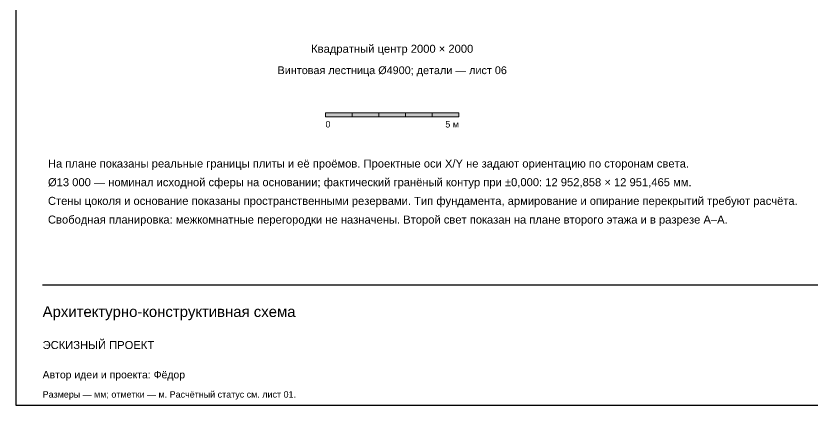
# Paper-space layout '02 Цоколь и первый этаж' of a CAD drawing. Header units: millimetres. Extents: x 10 to 584, y 10 to 410.
# Drawn here: x 10 to 308.3, y 10 to 155.8 of the extents above; entities that cross this region are included whole.
import ezdxf
from ezdxf.enums import TextEntityAlignment as Align

# ---------------------------------------------------------------- set-up
doc = ezdxf.new("R2010")
doc.units = ezdxf.units.MM
for name, color, linetype, lineweight, true_color in [('P_FILL', 7, 'Continuous', 0, 0xe8e9e2), ('P_FRAME', 7, 'Continuous', 25, 0x203e3b), ('P_OUTLINE', 7, 'Continuous', 18, 0x203e3b), ('P_TEXT', 7, 'Continuous', 18, 0x203e3b)]:
    doc.layers.add(name, color=color, linetype=linetype, lineweight=lineweight, true_color=true_color)
doc.styles.add('DOME', font='Arial.ttf')

psp = doc.layouts.new('02 Цоколь и первый этаж')

# ---------------------------------------------------------------- hatches: boundary and pattern name
at = {"layer": 'P_FILL', "true_color": 0x203e3b}
for points in [[(136, 118), (136, 119.5), (126, 119.5), (126, 118)], [(156, 118), (156, 119.5), (146, 119.5), (146, 118)], [(176, 118), (176, 119.5), (166, 119.5), (166, 118)]]:
    psp.add_hatch(color=119, dxfattribs=at).paths.add_polyline_path(points)
at = {"layer": 'P_FILL', "true_color": 0xffffff}
for points in [[(146, 118), (146, 119.5), (136, 119.5), (136, 118)], [(166, 118), (166, 119.5), (156, 119.5), (156, 118)]]:
    psp.add_hatch(color=7, dxfattribs=at).paths.add_polyline_path(points)

# ---------------------------------------------------------------- linework, layer by layer
at = {"layer": 'P_FRAME'}
psp.add_line((20, 55), (574, 55), dxfattribs=at)
psp.add_lwpolyline([(584, 10), (584, 410), (10, 410), (10, 10), (584, 10)], dxfattribs=at)
at = {"layer": 'P_OUTLINE'}
for points in [[(136, 118), (136, 119.5), (126, 119.5), (126, 118), (136, 118)], [(146, 118), (146, 119.5), (136, 119.5), (136, 118), (146, 118)], [(156, 118), (156, 119.5), (146, 119.5), (146, 118), (156, 118)], [(166, 118), (166, 119.5), (156, 119.5), (156, 118), (166, 118)], [(176, 118), (176, 119.5), (166, 119.5), (166, 118), (176, 118)]]:
    psp.add_lwpolyline(points, dxfattribs=at)

# ---------------------------------------------------------------- texts
at = {"layer": 'P_TEXT', "style": 'DOME'}
for s, height, p in [('Квадратный центр 2000 × 2000', 3, (151, 142)), ('Винтовая лестница Ø4900; детали — лист 06', 2.9, (151, 134))]:
    psp.add_text(s, height=height, dxfattribs=at).set_placement(p, align=Align.CENTER)
for s, height, p in [('0', 2.4, (126, 114)), ('На плане показаны реальные границы плиты и её проёмов. Проектные оси X/Y не задают ориентацию по сторонам света.', 3, (22, 99)), ('Ø13 000 — номинал исходной сферы на основании; фактический гранёный контур при ±0,000: 12 952,858 × 12 951,465 мм.', 3, (22, 92)), ('Стены цоколя и основание показаны пространственными резервами. Тип фундамента, армирование и опирание перекрытий требуют расчёта.', 3, (22, 85)), ('Свободная планировка: межкомнатные перегородки не назначены. Второй свет показан на плане второго этажа и в разрезе А–А.', 3, (22, 78)), ('Архитектурно-конструктивная схема', 4, (20, 43)), ('Автор идеи и проекта: Фёдор', 2.8, (20, 20))]:
    psp.add_text(s, height=height, dxfattribs=at).set_placement(p)
psp.add_text('5 м', height=2.4, dxfattribs=at).set_placement((176, 114), align=Align.RIGHT)
at = {"layer": 'P_TEXT', "color": 35, "true_color": 0xa77b3c, "style": 'DOME'}
psp.add_text('ЭСКИЗНЫЙ ПРОЕКТ', height=3, dxfattribs=at).set_placement((20, 31))
at = {"layer": 'P_TEXT', "color": 8, "true_color": 0x71817c, "style": 'DOME'}
psp.add_text('Размеры — мм; отметки — м. Расчётный статус см. лист 01.', height=2.4, dxfattribs=at).set_placement((20, 12.8))

doc.saveas('drawing.dxf')
